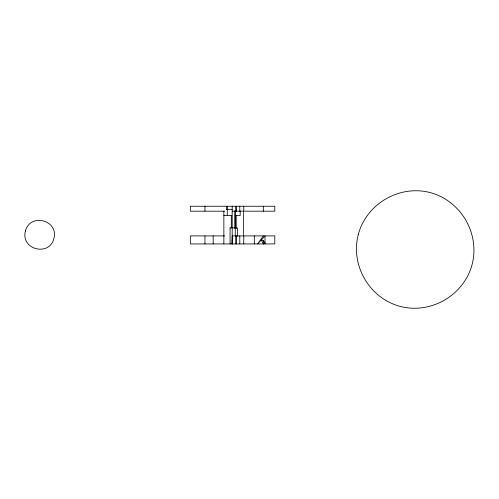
<?xml version="1.0" encoding="UTF-8"?>
<svg xmlns="http://www.w3.org/2000/svg" width="499" height="499" viewBox="0 0 499 499"><rect width="100%" height="100%" fill="white"/><g stroke="black" fill="none" stroke-linecap="round" stroke-linejoin="round"><path stroke-width="0.75" d="M232.191 206.243L232.191 243.936L232.191 235.902L274.799 235.902L274.793 243.936L190.319 243.936L190.337 235.902L224.644 235.902M263.335 243.936L263.428 240.736L261.314 239.919L263.335 243.936L265.013 243.163L263.428 240.736M263.335 235.902L257.621 243.936L265.013 235.902L265.013 243.936M226.315 209.331L232.185 209.331M224.65 211.189L190.319 211.189L190.337 206.243L274.799 206.243L274.793 211.189L232.185 211.189M223.864 215.512L231.592 215.512M235.877 215.512L240.194 215.512L240.194 210.877M230.027 227.875L237.443 227.875L237.399 236.289M232.191 239.919L232.191 243.936M263.335 206.243L263.335 211.189M254.309 235.902L254.309 243.936M243.774 206.243L243.774 211.189M243.774 235.902L243.774 243.936M243.599 211.189L243.599 235.902M239.788 206.243L239.788 211.189M239.788 235.902L239.788 243.936M236.208 215.512L236.208 228.573M236.077 206.243L236.052 211.189M236.077 235.902L236.077 243.936M236.033 206.243L236.033 211.189M236.033 235.902L236.033 243.936M235.279 210.877L235.279 236.289M234.848 210.859L234.842 228.554M231.311 215.512L231.311 227.875M230.07 227.875L230.07 243.936M227.307 206.243L227.282 215.512M226.714 206.243L226.714 209.331M223.864 211.189L223.864 243.936M213.16 235.902L213.16 243.936M204.97 206.243L204.97 211.189M204.97 235.902L204.97 243.936M25.449 230.975C20.316 249.381 49.12 257.097 53.88 238.591C59.013 220.19 30.208 212.474 25.449 230.975M358.338 234.268C350.179 265.088 369.185 298.003 399.955 306.355C430.78 314.507 463.696 295.502 472.042 264.732C480.2 233.912 461.195 200.997 430.425 192.645C399.599 184.493 366.684 203.498 358.338 234.268"/></g></svg>
